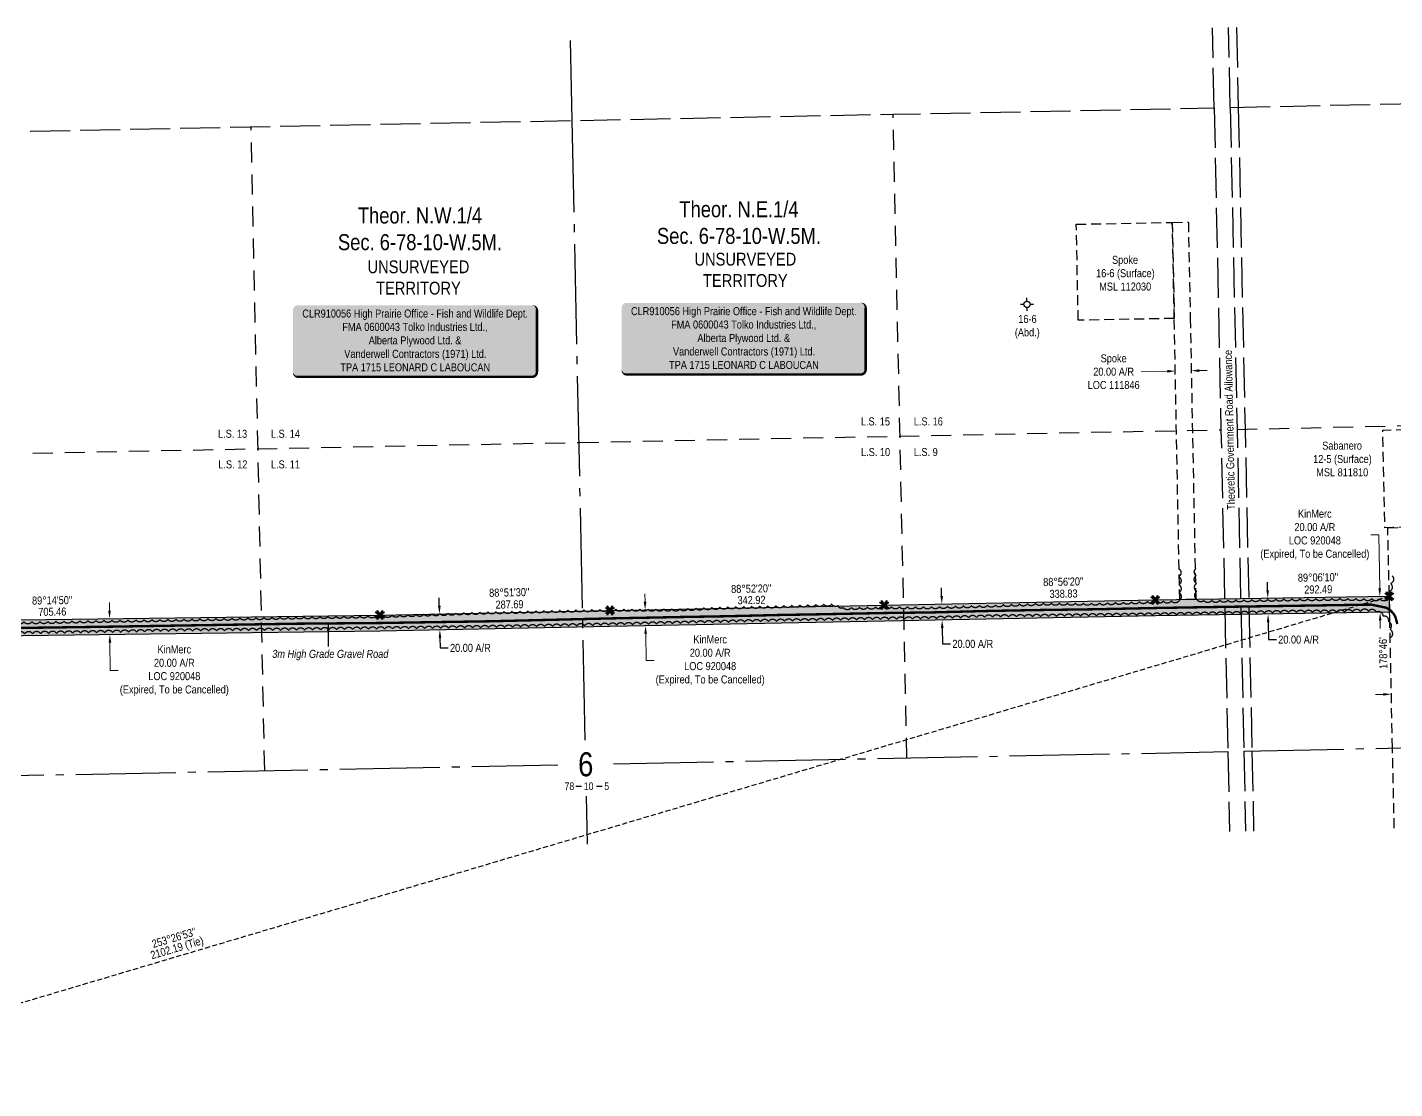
# Model space of a CAD drawing. Extents: x 589216 to 594376, y 6176108 to 6179908.
# Drawn here: x 590947 to 592655, y 6176635 to 6177960 of the extents above; entities that cross this region are included whole.
import ezdxf
from ezdxf.enums import TextEntityAlignment as Align

# ---------------------------------------------------------------- set-up
doc = ezdxf.new("R2010")
doc.units = 0
doc.header["$LTSCALE"] = 5
doc.header["$PDSIZE"] = 0.5
for name, pattern in [('0', [1, 1, 0]), ('foc-ACCESSROAD', [3.75, 2.5, -1.25]), ('foc-LSD', [8, 5, -3]), ('foc-QUARTERLINE', [33, 25, -3, 2, -3]), ('foc-TIELINE', [1.875, 1.25, -0.625]), ('foc-UNSURVEYED', [12.5, 10, -2.5])]:
    doc.linetypes.add(name, pattern=pattern)
doc.layers.get('Defpoints').update_dxf_attribs({"color": 9})
for name, color, linetype in [('10', 1, 'Continuous'), ('9', 3, 'Continuous'), ('AS-ROADS', 254, 'Continuous'), ('C-AR', 13, 'foc-ACCESSROAD'), ('C-SYMBOL', 7, 'Continuous'), ('F-AR', 190, 'foc-ACCESSROAD'), ('F-WS', 190, 'foc-ACCESSROAD'), ('F-WS-S', 190, 'Continuous'), ('L-BD', 7, 'Continuous'), ('L-BD1', 253, 'Continuous'), ('L-MON', 1, 'Continuous'), ('L-QSEC', 8, 'foc-QUARTERLINE'), ('L-ROAD-T', 7, 'Continuous'), ('L-SECLBL', 7, 'Continuous'), ('L-SECTION-LSD', 7, 'foc-LSD'), ('L-TIE', 7, 'foc-TIELINE'), ('L-TIE-T', 7, 'Continuous'), ('L-UNS-T', 3, 'Continuous'), ('L-USEC', 7, 'foc-UNSURVEYED'), ('P-PROPOSED', 10, 'Continuous'), ('P-PROPOSED-H', 21, 'Continuous'), ('P-TXT', 4, 'Continuous'), ('T-BUSH', 110, '0')]:
    doc.layers.add(name, color=color, linetype=linetype)
for name, color, linetype, lineweight in [('C-AR-T', 13, 'Continuous', 9), ('F-AR-T', 190, 'Continuous', 9), ('F-WS-T', 190, 'Continuous', 9), ('T-TEXT', 48, 'Continuous', 18)]:
    doc.layers.add(name, color=color, linetype=linetype, lineweight=lineweight)
doc.styles.add('100L', font='ARIALN.TTF', dxfattribs={"height": 11})
doc.styles.add('175L', font='ARIALN.TTF', dxfattribs={"height": 20})
doc.styles.add('80', font='ARIALN.TTF', dxfattribs={"height": 10})
doc.styles.add('80CG', font='ARIALN.TTF', dxfattribs={"height": 10})
doc.styles.add('80L', font='ARIALN.TTF', dxfattribs={"height": 10})
doc.styles.add('80LS', font='ARIALNI.TTF', dxfattribs={"height": 10})
doc.styles.add('SIMPLEX', font='ARIALN.TTF')
doc.dimstyles.new('Compass 5 000', dxfattribs={"dimscale": 5, "dimtxt": 9, "dimasz": 2, "dimexe": 0.2, "dimexo": 0.0625, "dimgap": 0.5, "dimtad": 0, "dimtih": 1, "dimtoh": 1, "dimzin": 0, "dimdsep": 46, "dimtxsty": '80CG', "dimcen": 0.1, "dimse1": 1, "dimse2": 1, "dimclrd": 256, "dimclrt": 256, "dimaunit": 1, "dimadec": 4, "dimazin": 0, "dimtfac": 0.06, "dimtofl": 0, "dimtmove": 0, "dimatfit": 1, "dimfxl": 0.2, "dimtolj": 1, "dimtzin": 0, "dimlwd": -1, "dimarcsym": 0})

# ---------------------------------------------------------------- blocks, each defined once
blk = doc.blocks.new('L-SECLBL')
at = {"layer": '9', "color": 7}
for p, q in [((-5.1, -27.8), (-12.3, -27.8)), ((20.7, -27.8), (13.5, -27.8))]:
    blk.add_line(p, q, dxfattribs=at)
at = {"layer": '10', "color": 2, "style": 'SIMPLEX'}
blk.add_attdef('SEC', text='', height=30, dxfattribs=at).set_placement((0, 0), align=Align.MIDDLE)
at = {"layer": '10', "color": 5, "style": '80L'}
blk.add_attdef('TWP', text='', height=9.5, dxfattribs=at).set_placement((-14.4, -27.4), align=Align.MIDDLE_RIGHT)
blk.add_attdef('RGE', text='', height=9.5, dxfattribs=at).set_placement((3.6, -27.4), align=Align.MIDDLE_CENTER)
blk.add_attdef('MER', text='', height=9.5, dxfattribs=at).set_placement((23.2, -27.4), align=Align.MIDDLE_LEFT)
blk = doc.blocks.new('*U432')
h = blk.add_hatch(color=255)
edge = h.paths.add_edge_path()
edge.add_line((-146.5, -45.5), (146.5, -45.5))
edge.add_arc((146.5, -39.5), 6, 270, 360)
edge.add_line((152.5, -39.5), (152.5, 38))
edge.add_arc((146.5, 38), 6, 0, 90)
edge.add_line((146.5, 44), (-146.5, 44))
edge.add_arc((-146.5, 38), 6, 90, 180)
edge.add_line((-152.5, 38), (-152.5, -39.5))
edge.add_arc((-146.5, -39.5), 6, 180, 270)
at = {"color": 44, "flags": 128}
blk.add_lwpolyline([(-146.5, -45.5, 3, 3, 0), (146.5, -45.5, 3, 3, 0.414214), (152.5, -39.5, 3, 3, 0), (152.5, 38, 3, 0, 0.414214), (146.5, 44, 0, 0, 0), (-146.5, 44, 0, 0, 0.414214), (-152.5, 38, 0, 0, 0), (-152.5, -39.5, 0, 3, 0.414214)], format="xyseb", close=True, dxfattribs=at)
at = {"color": 44, "style": '80'}
blk.add_attdef('ENTER_TEXT_001', (-36, -5), '', height=10, dxfattribs=at)
blk = doc.blocks.new('*D438')
at = {"layer": 'Defpoints', "color": 0, "transparency": 16777216}
for p in [(592381.3, 6177531.1), (592384.5, 6177364.8), (592404.5, 6177365.2)]:
    blk.add_point(p, dxfattribs=at)
at = {"layer": 'F-AR-T', "transparency": 16777216}
for p, q in [((592371.3, 6177530.9), (592338.6, 6177530.3)), ((592411.3, 6177531.7), (592421.3, 6177531.9))]:
    blk.add_line(p, q, dxfattribs=at)
for points in [[(592371.2, 6177532.6), (592371.3, 6177529.2), (592381.3, 6177531.1)], [(592411.2, 6177533.3), (592411.3, 6177530), (592401.3, 6177531.5)]]:
    blk.add_solid(points, dxfattribs=at)
at = {"layer": 'F-AR-T', "transparency": 16777216, "insert": (592304.3, 6177530.3), "char_height": 10, "attachment_point": 5, "style": '80CG'}
blk.add_mtext('\\A1;Spoke\\P20.00 A/R\\PLOC 111846', dxfattribs=at)
blk = doc.blocks.new('*D439')
at = {"layer": 'C-AR-T', "transparency": 16777216}
for p, q in [((592641.3, 6177127.2), (592631.3, 6177127)), ((592681.3, 6177128.1), (592693.9, 6177128.4))]:
    blk.add_line(p, q, dxfattribs=at)
for points in [[(592641.3, 6177128.9), (592641.3, 6177125.6), (592651.3, 6177127.4)], [(592681.3, 6177129.7), (592681.3, 6177126.4), (592671.3, 6177127.9)]]:
    blk.add_solid(points, dxfattribs=at)
at = {"layer": 'Defpoints', "color": 0, "transparency": 16777216}
for p in [(592649.8, 6177196), (592669.8, 6177196.4), (592671.3, 6177127.9)]:
    blk.add_point(p, dxfattribs=at)
at = {"layer": 'C-AR-T', "transparency": 16777216, "insert": (592728.2, 6177128.4), "char_height": 10, "attachment_point": 5, "style": '80CG'}
blk.add_mtext('\\A1;KinMerc\\P20.00 A/R\\PLOC 811344', dxfattribs=at)
blk = doc.blocks.new('*D440')
at = {"layer": 'Defpoints', "color": 0, "transparency": 16777216}
for p in [(592089.6, 6177240.2), (592187.4, 6177242), (592187.7, 6177222)]:
    blk.add_point(p, dxfattribs=at)
at = {"layer": 'P-TXT', "transparency": 16777216}
for p, q in [((592089.4, 6177250.2), (592089.3, 6177260.2)), ((592090.2, 6177210.2), (592090.5, 6177190.3)), ((592090.5, 6177190.3), (592100.5, 6177190.3))]:
    blk.add_line(p, q, dxfattribs=at)
for points in [[(592091.1, 6177250.2), (592087.8, 6177250.2), (592089.6, 6177240.2)], [(592091.8, 6177210.2), (592088.5, 6177210.2), (592090, 6177220.2)]]:
    blk.add_solid(points, dxfattribs=at)
at = {"layer": 'P-TXT', "transparency": 16777216, "insert": (592128.3, 6177190.3), "char_height": 10, "attachment_point": 5, "style": '80CG'}
blk.add_mtext('\\A1;20.00 A/R', dxfattribs=at)
blk = doc.blocks.new('GABD')
for p, q in [((-0.81, 0), (-1.62, 0)), ((0, 0.81), (0, 1.62)), ((1.62, 0), (0.81, 0)), ((0, -0.81), (0, -1.62))]:
    blk.add_line(p, q)
blk.add_circle((0, 0), 0.8)
blk = doc.blocks.new('*D442')
at = {"layer": 'C-AR-T', "transparency": 16777216}
for p, q in [((592635.7, 6177326.4), (592625.7, 6177326.4)), ((592636.7, 6177259.5), (592635.7, 6177326.4)), ((592637.4, 6177219.5), (592637.5, 6177209.5))]:
    blk.add_line(p, q, dxfattribs=at)
for points in [[(592638.4, 6177259.6), (592635.1, 6177259.5), (592636.9, 6177249.5)], [(592639, 6177219.6), (592635.7, 6177219.5), (592637.2, 6177229.5)]]:
    blk.add_solid(points, dxfattribs=at)
at = {"layer": 'Defpoints', "color": 0, "transparency": 16777216}
for p in [(592484.6, 6177247.2), (592484.9, 6177227.2), (592637.2, 6177229.5)]:
    blk.add_point(p, dxfattribs=at)
at = {"layer": 'C-AR-T', "transparency": 16777216, "insert": (592555.7, 6177326.4), "char_height": 10, "attachment_point": 5, "style": '80CG'}
blk.add_mtext('\\A1;KinMerc\\P20.00 A/R\\PLOC 920048\\P(Expired, To be Cancelled)', dxfattribs=at)
blk = doc.blocks.new('*D443')
at = {"layer": 'Defpoints', "color": 0, "transparency": 16777216}
for p in [(592496.9, 6177247.3), (592524.3, 6177247.8), (592524.6, 6177227.8)]:
    blk.add_point(p, dxfattribs=at)
at = {"layer": 'P-TXT', "transparency": 16777216}
for p, q in [((592496.7, 6177257.3), (592496.6, 6177267.3)), ((592497.3, 6177217.4), (592497.7, 6177195.6)), ((592497.7, 6177195.6), (592507.7, 6177195.6))]:
    blk.add_line(p, q, dxfattribs=at)
for points in [[(592498.4, 6177257.4), (592495.1, 6177257.3), (592496.9, 6177247.3)], [(592499, 6177217.4), (592495.7, 6177217.3), (592497.2, 6177227.4)]]:
    blk.add_solid(points, dxfattribs=at)
at = {"layer": 'P-TXT', "transparency": 16777216, "insert": (592535.4, 6177195.6), "char_height": 10, "attachment_point": 5, "style": '80CG', "bg_fill": 3, "box_fill_scale": 1.1, "bg_fill_color": 256, "bg_fill_true_color": 13158600, "bg_fill_transparency": 0}
blk.add_mtext('\\A1;20.00 A/R', dxfattribs=at)
blk = doc.blocks.new('*D444')
at = {"layer": 'C-AR-T', "transparency": 16777216}
for p, q in [((591718.8, 6177243), (591718.6, 6177253)), ((591719.6, 6177203), (591720.2, 6177169.4)), ((591720.2, 6177169.4), (591730.2, 6177169.4))]:
    blk.add_line(p, q, dxfattribs=at)
for points in [[(591720.5, 6177243), (591717.1, 6177243), (591719, 6177233)], [(591721.2, 6177203), (591717.9, 6177203), (591719.4, 6177213)]]:
    blk.add_solid(points, dxfattribs=at)
at = {"layer": 'Defpoints', "color": 0, "transparency": 16777216}
for p in [(591719, 6177233), (591978.6, 6177238.1), (591979, 6177218.1)]:
    blk.add_point(p, dxfattribs=at)
at = {"layer": 'C-AR-T', "transparency": 16777216, "insert": (591800.2, 6177169.4), "char_height": 10, "attachment_point": 5, "style": '80CG'}
blk.add_mtext('\\A1;KinMerc\\P20.00 A/R\\PLOC 920048\\P(Expired, To be Cancelled)', dxfattribs=at)
blk = doc.blocks.new('*D445')
at = {"layer": 'C-AR-T', "transparency": 16777216}
for p, q in [((591049.7, 6177232), (591049.6, 6177242)), ((591050.2, 6177192), (591050.7, 6177156.9)), ((591050.7, 6177156.9), (591060.7, 6177156.9))]:
    blk.add_line(p, q, dxfattribs=at)
for points in [[(591051.4, 6177232), (591048, 6177231.9), (591049.8, 6177222)], [(591051.9, 6177192), (591048.6, 6177191.9), (591050.1, 6177202)]]:
    blk.add_solid(points, dxfattribs=at)
at = {"layer": 'Defpoints', "color": 0, "transparency": 16777216}
for p in [(591049.8, 6177222), (591186.2, 6177223.9), (591186.5, 6177203.9)]:
    blk.add_point(p, dxfattribs=at)
at = {"layer": 'C-AR-T', "transparency": 16777216, "insert": (591130.7, 6177156.9), "char_height": 10, "attachment_point": 5, "style": '80CG'}
blk.add_mtext('\\A1;KinMerc\\P20.00 A/R\\PLOC 920048\\P(Expired, To be Cancelled)', dxfattribs=at)
blk = doc.blocks.new('*D446')
at = {"layer": 'Defpoints', "color": 0, "transparency": 16777216}
for p in [(591439.3, 6177227.4), (591462, 6177227.9), (591439.7, 6177207.4)]:
    blk.add_point(p, dxfattribs=at)
at = {"layer": 'P-TXT', "transparency": 16777216}
for p, q in [((591461.8, 6177237.9), (591461.6, 6177247.9)), ((591462.6, 6177197.9), (591462.9, 6177185.3)), ((591462.9, 6177185.3), (591472.9, 6177185.3))]:
    blk.add_line(p, q, dxfattribs=at)
for points in [[(591463.5, 6177237.9), (591460.2, 6177237.8), (591462, 6177227.9)], [(591464.3, 6177197.9), (591461, 6177197.9), (591462.4, 6177207.9)]]:
    blk.add_solid(points, dxfattribs=at)
at = {"layer": 'P-TXT', "transparency": 16777216, "insert": (591500.6, 6177185.3), "char_height": 10, "attachment_point": 5, "style": '80CG'}
blk.add_mtext('\\A1;20.00 A/R', dxfattribs=at)
blk = doc.blocks.new('TEMP')
h = blk.add_hatch(color=255)
h.dxf.hatch_style = 1
h.paths.add_polyline_path([(0, 0.25), (-0.67, 1.15), (-0.67, 0.67), (-1.15, 0.67), (-0.25, 0), (-1.15, -0.67), (-0.67, -0.67), (-0.67, -1.15), (0, -0.25), (0.67, -1.15), (0.67, -0.67), (1.15, -0.67), (0.25, 0), (1.15, 0.67), (0.67, 0.67), (0.67, 1.15)])
h.paths.add_polyline_path([(0.57, 0.85), (0.57, 0.57), (0.85, 0.57), (0.08, 0), (0.85, -0.57), (0.57, -0.57), (0.57, -0.85), (0, -0.08), (-0.57, -0.85), (-0.57, -0.57), (-0.85, -0.57), (-0.08, 0), (-0.85, 0.57), (-0.57, 0.57), (-0.57, 0.85), (0, 0.08)], flags=16)
h = blk.add_hatch(color=1)
h.dxf.hatch_style = 1
h.paths.add_polyline_path([(0, 0.08), (-0.57, 0.85), (-0.57, 0.57), (-0.85, 0.57), (-0.08, 0), (-0.85, -0.57), (-0.57, -0.57), (-0.57, -0.85), (0, -0.08), (0.57, -0.85), (0.57, -0.57), (0.85, -0.57), (0.08, 0), (0.85, 0.57), (0.57, 0.57), (0.57, 0.85)])
at = {"color": 1}
for p, q in [((-0.08, 0), (0.08, 0)), ((0, 0.08), (0, -0.08))]:
    blk.add_line(p, q, dxfattribs=at)
at = {"color": 255, "flags": 128}
blk.add_lwpolyline([(-0.25, 0), (-1.15, 0.67), (-0.67, 0.67), (-0.67, 1.15), (0, 0.25), (0.67, 1.15), (0.67, 0.67), (1.15, 0.67), (0.25, 0), (1.15, -0.67), (0.67, -0.67), (0.67, -1.15), (0, -0.25), (-0.67, -1.15), (-0.67, -0.67), (-1.15, -0.67)], close=True, dxfattribs=at)
at = {"color": 1, "flags": 128}
blk.add_lwpolyline([(-0.08, 0), (-0.85, 0.57), (-0.57, 0.57), (-0.57, 0.85), (0, 0.08), (0.57, 0.85), (0.57, 0.57), (0.85, 0.57), (0.08, 0), (0.85, -0.57), (0.57, -0.57), (0.57, -0.85), (0, -0.08), (-0.57, -0.85), (-0.57, -0.57), (-0.85, -0.57)], close=True, dxfattribs=at)

msp = doc.modelspace()

# ---------------------------------------------------------------- hatches: boundary and pattern name
at = {"layer": 'P-PROPOSED-H'}
h = msp.add_hatch(color=256, dxfattribs=at)
h.dxf.hatch_style = 1
h.paths.add_polyline_path([(590660.198, 6177187.598), (590653.247, 6177206.342), (590682.338, 6177217.131), (591387.458, 6177226.399), (591674.982, 6177232.128), (592017.696, 6177238.872), (592356.336, 6177245.145), (592648.679, 6177249.72), (592649.107, 6177229.732), (592356.678, 6177225.155), (592018.078, 6177218.884), (591675.38, 6177212.14), (591387.789, 6177206.409), (590686.053, 6177197.186)])

# ---------------------------------------------------------------- linework, layer by layer
at = {"layer": 'AS-ROADS', "const_width": 2.999, "flags": 128}
msp.add_lwpolyline([(592658.742, 6177215.148), (592656.202, 6177224.441), (592653.783, 6177228.247), (592649.532, 6177232.938), (592644.54, 6177235.56), (592626.191, 6177239.371), (592524.741, 6177237.82), (592446.52, 6177236.641), (592356.507, 6177235.15), (592281.852, 6177233.574), (592219.836, 6177232.739), (592153.024, 6177231.571), (592076.188, 6177229.608), (592017.887, 6177228.878), (591928.592, 6177227.12), (591887.866, 6177226.453), (591819.084, 6177224.813), (591760.906, 6177223.832), (591675.181, 6177222.134), (591524.789, 6177218.542), (591387.627, 6177216.404), (591283.376, 6177215.53), (591134.061, 6177213.168), (591044.118, 6177211.709), (590963.209, 6177210.574), (590882.232, 6177209.436)], dxfattribs=at)
at = {"layer": 'C-AR'}
msp.add_lwpolyline([(592654.883, 6176960.287), (592652.741, 6177060.214), (592649.256, 6177222.812), (592649.074, 6177231.296), (592648.826, 6177242.822), (592648.645, 6177251.305), (592646.841, 6177335.481), (592666.846, 6177335.921), (592672.746, 6177060.653), (592674.888, 6176960.727)], dxfattribs=at)
at = {"layer": 'F-AR'}
msp.add_lwpolyline([(592406.86, 6177245.935), (592386.862, 6177245.622), (592379.991, 6177596.867), (592377.63, 6177716.833), (592397.627, 6177717.226), (592399.987, 6177597.26), (592406.86, 6177245.935)], close=True, dxfattribs=at)
at = {"layer": 'F-WS'}
msp.add_lwpolyline([(592260.025, 6177594.521), (592257.652, 6177714.497), (592377.63, 6177716.833), (592379.991, 6177596.867), (592260.025, 6177594.521)], close=True, dxfattribs=at)
at = {"layer": 'F-WS', "flags": 128}
msp.add_lwpolyline([(592673.259, 6177336.059), (592653.254, 6177335.618), (592643.252, 6177335.398), (592640.636, 6177457.431), (592762.667, 6177460.115), (592765.283, 6177338.083), (592673.259, 6177336.059)], close=True, dxfattribs=at)
at = {"layer": 'L-QSEC', "flags": 128}
for points in [[(591627.793, 6177844.085), (591625.687, 6177944.025)], [(591644.098, 6177069.888), (591627.793, 6177844.085)], [(592467.075, 6177056.139), (593234.548, 6177073.02)], [(591679.252, 6177040.585), (592446.971, 6177055.697)], [(590842.495, 6177024.115), (591610.011, 6177039.222)], [(591646.835, 6176939.969), (591645.572, 6176999.932)]]:
    msp.add_lwpolyline(points, dxfattribs=at)
at = {"layer": 'L-SECTION-LSD', "flags": 128}
for points in [[(592045.896, 6177047.802), (592028.837, 6177851.977)], [(591243.654, 6177032.011), (591226.745, 6177836.194)], [(592458.531, 6177458.227), (593260.659, 6177475.871)], [(591636.261, 6177441.997), (592438.427, 6177457.783)], [(590834.102, 6177426.211), (591636.261, 6177441.997)]]:
    msp.add_lwpolyline(points, dxfattribs=at)
at = {"layer": 'L-TIE'}
msp.add_line((592648.679, 6177249.72), (590634.398, 6176651.074), dxfattribs=at)
at = {"layer": 'L-USEC', "flags": 128}
for points in [[(592429.882, 6177859.868), (592427.758, 6177959.807)], [(592449.987, 6177860.295), (592447.863, 6177960.234)], [(592457.914, 6177960.471), (592460.038, 6177860.532)], [(592449.986, 6177860.31), (592851.009, 6177869.133), (593252.04, 6177877.955)], [(590825.707, 6177828.303), (591627.793, 6177844.085), (592028.837, 6177851.977), (592429.882, 6177859.868)], [(592429.882, 6177859.868), (592438.427, 6177457.783), (592446.971, 6177055.697)], [(592449.987, 6177860.295), (592458.531, 6177458.21), (592467.075, 6177056.124)], [(592460.038, 6177860.532), (592468.582, 6177458.448), (592477.126, 6177056.36)], [(592446.971, 6177055.697), (592446.971, 6177055.697), (592449.094, 6176955.76)], [(592467.075, 6177056.124), (592469.198, 6176956.187)], [(592477.126, 6177056.36), (592479.25, 6176956.423)]]:
    msp.add_lwpolyline(points, dxfattribs=at)
at = {"layer": 'P-PROPOSED'}
msp.add_lwpolyline([(590660.198, 6177187.598), (590653.247, 6177206.342), (590682.338, 6177217.131), (591387.458, 6177226.399), (591674.982, 6177232.128), (592017.696, 6177238.872), (592356.336, 6177245.145), (592648.679, 6177249.72), (592649.107, 6177229.732), (592356.678, 6177225.155), (592018.078, 6177218.884), (591675.38, 6177212.14), (591387.789, 6177206.409), (590686.053, 6177197.186)], close=True, dxfattribs=at)
at = {"layer": 'T-BUSH', "flags": 128}
for points in [[(592385.76, 6177284.308, -0.52056705), (592385.853, 6177274.312, -0.52056705), (592385.946, 6177264.317, -0.52056705), (592386.038, 6177254.321, -0.52056705), (592386.131, 6177244.325, -0.52056705), (592376.421, 6177243.903, -0.52056705), (592366.426, 6177243.758, -0.52056705), (592356.431, 6177243.614, -0.52056705), (592346.439, 6177243.319, -0.52056705), (592336.449, 6177242.984, -0.52056705), (592326.458, 6177242.65, -0.52056705), (592316.468, 6177242.315, -0.52056705), (592306.477, 6177241.981, -0.52056705), (592296.487, 6177241.647, -0.52056705), (592286.496, 6177241.312, -0.52056705), (592276.504, 6177241.103, -0.52056705), (592266.508, 6177241.122, -0.52056705), (592256.512, 6177241.142, -0.52056705), (592246.516, 6177241.162, -0.52056705), (592236.52, 6177241.181, -0.52056705), (592226.524, 6177241.201, -0.52056705), (592216.528, 6177241.184, -0.52056705), (592206.54, 6177240.8, -0.52056705), (592196.551, 6177240.417, -0.52056705), (592186.562, 6177240.033, -0.52056705), (592176.574, 6177239.65, -0.52056705), (592166.585, 6177239.267, -0.52056705), (592156.596, 6177238.883, -0.52056705), (592146.606, 6177238.547, -0.52056705), (592136.614, 6177238.275, -0.52056705), (592126.621, 6177238.002, -0.52056705), (592116.629, 6177237.73, -0.52056705), (592106.637, 6177237.458, -0.52056705), (592096.644, 6177237.185, -0.52056705), (592086.652, 6177236.913, -0.52056705), (592076.659, 6177236.641, -0.52056705), (592066.664, 6177236.581, -0.52056705), (592056.668, 6177236.587, -0.52056705), (592046.672, 6177236.593, -0.52056705), (592036.676, 6177236.599, -0.52056705), (592026.68, 6177236.604, -0.52056705), (592016.684, 6177236.61, -0.52056705), (592006.69, 6177236.401, -0.52056705), (591996.697, 6177236.169, -0.52056705), (591986.704, 6177235.937, -0.52056705), (591976.71, 6177235.706, -0.52056705), (591966.717, 6177235.474, -0.52056705), (591959.829, 6177238.194, -0.52056705), (591952.103, 6177240.047, -0.52056705), (591942.112, 6177239.729, -0.52056705), (591932.121, 6177239.411, -0.52056705), (591922.13, 6177239.093, -0.52056705), (591912.139, 6177238.774, -0.52056705), (591902.148, 6177238.456, -0.52056705), (591892.157, 6177238.138, -0.52056705), (591882.166, 6177237.821, -0.52056705), (591872.173, 6177237.601, -0.52056705), (591862.179, 6177237.381, -0.52056705), (591852.185, 6177237.161, -0.52056705), (591842.192, 6177236.941, -0.52056705), (591832.198, 6177236.721, -0.52056705), (591822.204, 6177236.501, -0.52056705), (591812.213, 6177236.219, -0.52056705), (591802.227, 6177235.771, -0.52056705), (591792.241, 6177235.323, -0.52056705), (591782.255, 6177234.875, -0.52056705), (591772.269, 6177234.427, -0.52056705), (591762.283, 6177233.979, -0.52056705), (591752.29, 6177233.808, -0.52056705), (591742.294, 6177233.777, -0.52056705), (591732.298, 6177233.747, -0.52056705), (591722.302, 6177233.717, -0.52056705), (591712.306, 6177233.687, -0.52056705), (591702.31, 6177233.656, -0.52056705), (591692.314, 6177233.626, -0.52056705), (591682.318, 6177233.596, -0.52056705), (591672.322, 6177233.54, -0.52056705), (591662.329, 6177233.319, -0.52056705), (591652.335, 6177233.098, -0.52056705), (591642.342, 6177232.877, -0.52056705), (591632.348, 6177232.656, -0.52056705), (591622.354, 6177232.435, -0.52056705), (591612.361, 6177232.214, -0.52056705), (591602.367, 6177231.993, -0.52056705), (591592.373, 6177231.772, -0.52056705), (591582.38, 6177231.55, -0.52056705), (591572.386, 6177231.329, -0.52056705), (591562.393, 6177231.108, -0.52056705), (591552.399, 6177230.887, -0.52056705), (591542.405, 6177230.666, -0.52056705), (591532.412, 6177230.445, -0.52056705), (591522.418, 6177230.224, -0.52056705), (591512.428, 6177229.881, -0.52056705), (591502.438, 6177229.535, -0.52056705), (591492.448, 6177229.189, -0.52056705), (591482.458, 6177228.843, -0.52056705), (591472.468, 6177228.497, -0.52056705), (591462.478, 6177228.151, -0.52056705), (591452.488, 6177227.805, -0.52056705), (591442.497, 6177227.459, -0.52056705), (591432.507, 6177227.113, -0.52056705), (591422.517, 6177226.766, -0.52056705), (591412.527, 6177226.42, -0.52056705), (591402.537, 6177226.074, -0.52056705), (591392.547, 6177225.728, -0.52056705), (591382.556, 6177225.439, -0.52056705), (591372.561, 6177225.29, -0.52056705), (591362.566, 6177225.14, -0.52056705), (591352.571, 6177224.991, -0.52056705), (591342.576, 6177224.841, -0.52056705), (591332.581, 6177224.692, -0.52056705), (591322.586, 6177224.542, -0.52056705), (591312.591, 6177224.393, -0.52056705), (591302.596, 6177224.243, -0.52056705), (591292.601, 6177224.094, -0.52056705), (591282.606, 6177223.944, -0.52056705), (591272.612, 6177223.754, -0.52056705), (591262.618, 6177223.56, -0.52056705), (591252.624, 6177223.365, -0.52056705), (591242.629, 6177223.171, -0.52056705), (591232.635, 6177222.976, -0.52056705), (591222.641, 6177222.782, -0.52056705), (591212.647, 6177222.587, -0.52056705), (591202.653, 6177222.393, -0.52056705), (591192.659, 6177222.198, -0.52056705), (591182.664, 6177222.003, -0.52056705), (591172.67, 6177221.809, -0.52056705), (591162.676, 6177221.614, -0.52056705), (591152.682, 6177221.42, -0.52056705), (591142.688, 6177221.225, -0.52056705), (591132.693, 6177221.039, -0.52056705), (591122.699, 6177220.885, -0.52056705), (591112.704, 6177220.73, -0.52056705), (591102.709, 6177220.576, -0.52056705), (591092.714, 6177220.422, -0.52056705), (591082.719, 6177220.268, -0.52056705), (591072.724, 6177220.113, -0.52056705), (591062.729, 6177219.959, -0.52056705), (591052.734, 6177219.805, -0.52056705), (591042.74, 6177219.65, -0.52056705), (591032.745, 6177219.453, -0.52056705), (591022.752, 6177219.249, -0.52056705), (591012.758, 6177219.044, -0.52056705), (591002.764, 6177218.84, -0.52056705), (590992.77, 6177218.636, -0.52056705), (590982.776, 6177218.431, -0.52056705), (590972.782, 6177218.227, -0.52056705), (590962.788, 6177218.022, -0.52056705), (590952.792, 6177217.934, -0.52056705), (590942.796, 6177217.871, -0.52056705), (590932.8, 6177217.808, -0.52056705), (590922.805, 6177217.746, -0.52056705), (590912.809, 6177217.683, -0.52056705), (590902.813, 6177217.62, -0.52056705), (590892.817, 6177217.557, -0.52056705), (590882.821, 6177217.494, -0.52056705), (590872.826, 6177217.392, -0.52056705), (590862.83, 6177217.277, -0.52056705), (590852.835, 6177217.163, -0.52056705), (590842.839, 6177217.048, -0.52056705), (590832.844, 6177216.934, -0.52056705), (590822.849, 6177216.819, -0.52056705), (590812.853, 6177216.704, -0.52056705), (590802.858, 6177216.59, -0.52056705), (590792.862, 6177216.475, -0.52056705), (590782.867, 6177216.361, -0.52056705), (590772.872, 6177216.24, -0.52056705), (590762.877, 6177216.096, -0.52056705), (590752.882, 6177215.953, -0.52056705), (590742.887, 6177215.81, -0.52056705), (590732.891, 6177215.666, -0.52056705), (590722.896, 6177215.523, -0.52056705), (590712.901, 6177215.379, -0.52056705), (590702.906, 6177215.236, -0.52056705), (590692.911, 6177215.093, -0.52056705), (590682.916, 6177214.949, -0.52056705), (590672.921, 6177214.806, -0.52056705), (590662.974, 6177215.112, -0.52056705), (590653.229, 6177217.338, -0.52056705), (590644.976, 6177222.369, -0.52056705), (590641.215, 6177231.481, -0.52056705), (590638.842, 6177238.477, -0.52056705)], [(592652.157, 6177275.519, -0.52056705), (592650.549, 6177265.653, -0.52056705), (592648.941, 6177255.788, -0.52056705), (592646.88, 6177246.461, -0.52056705), (592636.885, 6177246.577, -0.52056705), (592626.89, 6177246.694, -0.52056705), (592616.894, 6177246.81, -0.52056705), (592606.899, 6177246.927, -0.52056705), (592596.903, 6177247.043, -0.52056705), (592586.908, 6177247.123, -0.52056705), (592576.912, 6177247.023, -0.52056705), (592566.917, 6177246.923, -0.52056705), (592556.921, 6177246.824, -0.52056705), (592546.926, 6177246.724, -0.52056705), (592536.93, 6177246.624, -0.52056705), (592526.935, 6177246.524, -0.52056705), (592516.94, 6177246.344, -0.52056705), (592506.946, 6177246.144, -0.52056705), (592496.952, 6177245.944, -0.52056705), (592486.958, 6177245.743, -0.52056705), (592476.964, 6177245.543, -0.52056705), (592466.97, 6177245.342, -0.52056705), (592456.976, 6177245.142, -0.52056705), (592446.982, 6177244.942, -0.52056705), (592436.987, 6177244.778, -0.52056705), (592426.992, 6177244.634, -0.52056705), (592416.997, 6177244.489, -0.52056705), (592408.41, 6177245.82, -0.52056705), (592408.089, 6177255.811, -0.52056705), (592407.768, 6177265.802, -0.52056705), (592407.447, 6177275.793, -0.52056705), (592407.17, 6177284.411, -0.52056705)], [(592650.911, 6177198.421, 0.52056705), (592649.765, 6177208.351, 0.52056705), (592648.077, 6177218.067, 0.52056705), (592641.202, 6177225.064, 0.52056705), (592632.527, 6177230.029, 0.52056705), (592622.748, 6177231.309, 0.52056705), (592612.76, 6177230.894, 0.52056705), (592602.773, 6177230.479, 0.52056705), (592592.785, 6177230.064, 0.52056705), (592582.793, 6177229.873, 0.52056705), (592572.797, 6177229.812, 0.52056705), (592562.801, 6177229.751, 0.52056705), (592552.805, 6177229.689, 0.52056705), (592542.809, 6177229.628, 0.52056705), (592532.813, 6177229.567, 0.52056705), (592522.818, 6177229.482, 0.52056705), (592512.824, 6177229.246, 0.52056705), (592502.831, 6177229.009, 0.52056705), (592492.838, 6177228.773, 0.52056705), (592482.845, 6177228.537, 0.52056705), (592472.851, 6177228.3, 0.52056705), (592462.858, 6177228.064, 0.52056705), (592452.865, 6177227.828, 0.52056705), (592442.871, 6177227.612, 0.52056705), (592432.876, 6177227.441, 0.52056705), (592422.882, 6177227.27, 0.52056705), (592412.887, 6177227.099, 0.52056705), (592402.893, 6177226.929, 0.52056705), (592392.898, 6177226.758, 0.52056705), (592382.903, 6177226.587, 0.52056705), (592372.909, 6177226.416, 0.52056705), (592362.914, 6177226.245, 0.52056705), (592352.919, 6177226.092, 0.52056705), (592342.924, 6177225.984, 0.52056705), (592332.928, 6177225.875, 0.52056705), (592322.933, 6177225.767, 0.52056705), (592312.937, 6177225.659, 0.52056705), (592302.942, 6177225.551, 0.52056705), (592292.947, 6177225.442, 0.52056705), (592282.951, 6177225.334, 0.52056705), (592272.956, 6177225.2, 0.52056705), (592262.961, 6177225.06, 0.52056705), (592252.966, 6177224.92, 0.52056705), (592242.971, 6177224.78, 0.52056705), (592232.976, 6177224.64, 0.52056705), (592222.98, 6177224.5, 0.52056705), (592212.985, 6177224.381, 0.52056705), (592202.99, 6177224.278, 0.52056705), (592192.994, 6177224.176, 0.52056705), (592182.999, 6177224.073, 0.52056705), (592173.003, 6177223.97, 0.52056705), (592163.007, 6177223.868, 0.52056705), (592153.012, 6177223.765, 0.52056705), (592143.02, 6177223.488, 0.52056705), (592133.028, 6177223.209, 0.52056705), (592123.035, 6177222.93, 0.52056705), (592113.043, 6177222.652, 0.52056705), (592103.051, 6177222.373, 0.52056705), (592093.059, 6177222.094, 0.52056705), (592083.067, 6177221.815, 0.52056705), (592073.074, 6177221.584, 0.52056705), (592063.078, 6177221.46, 0.52056705), (592053.083, 6177221.337, 0.52056705), (592043.088, 6177221.213, 0.52056705), (592033.092, 6177221.09, 0.52056705), (592023.097, 6177220.966, 0.52056705), (592013.102, 6177220.816, 0.52056705), (592003.108, 6177220.619, 0.52056705), (591993.114, 6177220.422, 0.52056705), (591983.12, 6177220.225, 0.52056705), (591973.126, 6177220.028, 0.52056705), (591963.132, 6177219.831, 0.52056705), (591953.137, 6177219.635, 0.52056705), (591943.143, 6177219.438, 0.52056705), (591933.149, 6177219.241, 0.52056705), (591923.154, 6177219.078, 0.52056705), (591913.16, 6177218.921, 0.52056705), (591903.165, 6177218.764, 0.52056705), (591893.17, 6177218.606, 0.52056705), (591883.175, 6177218.442, 0.52056705), (591873.182, 6177218.228, 0.52056705), (591863.188, 6177218.014, 0.52056705), (591853.194, 6177217.8, 0.52056705), (591843.2, 6177217.586, 0.52056705), (591833.206, 6177217.372, 0.52056705), (591823.213, 6177217.158, 0.52056705), (591813.219, 6177216.932, 0.52056705), (591803.226, 6177216.699, 0.52056705), (591793.233, 6177216.466, 0.52056705), (591783.239, 6177216.233, 0.52056705), (591773.246, 6177216, 0.52056705), (591763.252, 6177215.767, 0.52056705), (591753.259, 6177215.526, 0.52056705), (591743.266, 6177215.279, 0.52056705), (591733.273, 6177215.033, 0.52056705), (591723.28, 6177214.786, 0.52056705), (591713.287, 6177214.54, 0.52056705), (591703.294, 6177214.294, 0.52056705), (591693.301, 6177214.047, 0.52056705), (591683.308, 6177213.801, 0.52056705), (591673.315, 6177213.556, 0.52056705), (591663.321, 6177213.358, 0.52056705), (591653.327, 6177213.161, 0.52056705), (591643.333, 6177212.963, 0.52056705), (591633.339, 6177212.765, 0.52056705), (591623.345, 6177212.567, 0.52056705), (591613.35, 6177212.37, 0.52056705), (591603.356, 6177212.172, 0.52056705), (591593.362, 6177211.974, 0.52056705), (591583.368, 6177211.776, 0.52056705), (591573.374, 6177211.579, 0.52056705), (591563.38, 6177211.381, 0.52056705), (591553.386, 6177211.183, 0.52056705), (591543.392, 6177210.985, 0.52056705), (591533.398, 6177210.788, 0.52056705), (591523.403, 6177210.59, 0.52056705), (591513.408, 6177210.46, 0.52056705), (591503.413, 6177210.33, 0.52056705), (591493.418, 6177210.201, 0.52056705), (591483.423, 6177210.071, 0.52056705), (591473.427, 6177209.941, 0.52056705), (591463.432, 6177209.812, 0.52056705), (591453.437, 6177209.682, 0.52056705), (591443.442, 6177209.553, 0.52056705), (591433.447, 6177209.423, 0.52056705), (591423.451, 6177209.294, 0.52056705), (591413.456, 6177209.164, 0.52056705), (591403.461, 6177209.034, 0.52056705), (591393.466, 6177208.905, 0.52056705), (591383.47, 6177208.773, 0.52056705), (591373.475, 6177208.636, 0.52056705), (591363.48, 6177208.499, 0.52056705), (591353.485, 6177208.363, 0.52056705), (591343.49, 6177208.226, 0.52056705), (591333.495, 6177208.089, 0.52056705), (591323.5, 6177207.952, 0.52056705), (591313.505, 6177207.816, 0.52056705), (591303.509, 6177207.679, 0.52056705), (591293.514, 6177207.542, 0.52056705), (591283.519, 6177207.406, 0.52056705), (591273.524, 6177207.317, 0.52056705), (591263.528, 6177207.235, 0.52056705), (591253.532, 6177207.154, 0.52056705), (591243.536, 6177207.072, 0.52056705), (591233.541, 6177206.99, 0.52056705), (591223.545, 6177206.909, 0.52056705), (591213.549, 6177206.827, 0.52056705), (591203.553, 6177206.745, 0.52056705), (591193.558, 6177206.664, 0.52056705), (591183.562, 6177206.582, 0.52056705), (591173.566, 6177206.5, 0.52056705), (591163.57, 6177206.419, 0.52056705), (591153.575, 6177206.337, 0.52056705), (591143.579, 6177206.255, 0.52056705), (591133.583, 6177206.165, 0.52056705), (591123.589, 6177205.961, 0.52056705), (591113.595, 6177205.758, 0.52056705), (591103.601, 6177205.555, 0.52056705), (591093.607, 6177205.352, 0.52056705), (591083.613, 6177205.148, 0.52056705), (591073.619, 6177204.945, 0.52056705), (591063.625, 6177204.742, 0.52056705), (591053.631, 6177204.538, 0.52056705), (591043.637, 6177204.335, 0.52056705), (591033.643, 6177204.183, 0.52056705), (591023.648, 6177204.035, 0.52056705), (591013.653, 6177203.886, 0.52056705), (591003.658, 6177203.738, 0.52056705), (590993.663, 6177203.589, 0.52056705), (590983.668, 6177203.44, 0.52056705), (590973.673, 6177203.292, 0.52056705), (590963.678, 6177203.143, 0.52056705), (590953.683, 6177203.02, 0.52056705), (590943.687, 6177202.901, 0.52056705), (590933.692, 6177202.782, 0.52056705), (590923.697, 6177202.663, 0.52056705), (590913.701, 6177202.545, 0.52056705), (590903.706, 6177202.426, 0.52056705), (590893.71, 6177202.307, 0.52056705), (590883.715, 6177202.188, 0.52056705), (590873.72, 6177202.022, 0.52056705), (590863.726, 6177201.837, 0.52056705), (590853.732, 6177201.653, 0.52056705), (590843.737, 6177201.469, 0.52056705), (590833.743, 6177201.284, 0.52056705), (590823.749, 6177201.1, 0.52056705), (590813.754, 6177200.915, 0.52056705), (590803.76, 6177200.731, 0.52056705), (590793.766, 6177200.547, 0.52056705), (590783.771, 6177200.362, 0.52056705), (590773.777, 6177200.178, 0.52056705), (590763.783, 6177199.971, 0.52056705), (590753.789, 6177199.764, 0.52056705), (590743.795, 6177199.557, 0.52056705), (590733.801, 6177199.35, 0.52056705), (590723.807, 6177199.144, 0.52056705), (590713.813, 6177198.937, 0.52056705), (590703.819, 6177198.73, 0.52056705), (590693.825, 6177198.523, 0.52056705), (590683.832, 6177198.316, 0.52056705), (590673.838, 6177198.109, 0.52056705), (590663.899, 6177197.61, 0.52056705), (590654.845, 6177193.638, 0.52056705), (590648.11, 6177186.311, 0.52056705), (590644.986, 6177177.012, 0.52056705), (590644.164, 6177167.07, 0.52056705), (590644.092, 6177157.074, 0.52056705), (590644.021, 6177147.078, 0.52056705), (590643.95, 6177137.083, 0.52056705), (590643.879, 6177127.087, 0.52056705), (590643.816, 6177117.091, 0.52056705), (590643.774, 6177107.095, 0.52056705), (590643.732, 6177097.099, 0.52056705), (590643.691, 6177087.103, 0.52056705), (590643.649, 6177077.107, 0.52056705), (590643.607, 6177067.111, 0.52056705), (590643.566, 6177057.115, 0.52056705), (590643.524, 6177047.119, 0.52056705), (590643.482, 6177037.123, 0.52056705), (590643.439, 6177027.127, 0.52056705), (590643.342, 6177017.132, 0.52056705), (590643.246, 6177007.136, 0.52056705), (590643.149, 6176997.14, 0.52056705), (590643.052, 6176987.145, 0.52056705), (590642.955, 6176977.149, 0.52056705), (590642.859, 6176967.154, 0.52056705), (590642.762, 6176957.158, 0.52056705), (590642.665, 6176947.162, 0.52056705), (590642.568, 6176937.167, 0.52056705), (590642.472, 6176927.171, 0.52056705), (590642.375, 6176917.176, 0.52056705), (590642.278, 6176907.18, 0.52056705), (590642.182, 6176897.184, 0.52056705), (590642.154, 6176887.189, 0.52056705), (590642.305, 6176877.194, 0.52056705), (590642.456, 6176867.199, 0.52056705), (590642.606, 6176857.204, 0.52056705), (590642.757, 6176847.209, 0.52056705), (590642.908, 6176837.214, 0.52056705), (590643.058, 6176827.22, 0.52056705), (590643.209, 6176817.225, 0.52056705), (590643.36, 6176807.23, 0.52056705), (590643.511, 6176797.235, 0.52056705), (590643.658, 6176787.24, 0.52056705), (590643.772, 6176777.244, 0.52056705), (590643.886, 6176767.249, 0.52056705), (590644, 6176757.254, 0.52056705), (590644.114, 6176747.258, 0.52056705), (590644.228, 6176737.263, 0.52056705), (590644.342, 6176727.267, 0.52056705), (590644.455, 6176717.272, 0.52056705), (590644.569, 6176707.276, 0.52056705), (590644.683, 6176697.281, 0.52056705), (590644.737, 6176687.286, 0.52056705), (590644.656, 6176677.29, 0.52056705), (590644.575, 6176667.294, 0.52056705), (590644.494, 6176657.298, 0.52056705), (590644.735, 6176647.306, 0.52056705), (590645.091, 6176634.736, 0.52056705)]]:
    msp.add_lwpolyline(points, format="xyb", dxfattribs=at)

# ---------------------------------------------------------------- block references
ref = msp.add_blockref('*U432', (591431.351, 6177569.403), dxfattribs=dict(xscale=0.99960621, yscale=0.99960621, zscale=0.99960621))
ref.add_attrib('ENTER_TEXT_001', 'CLR910056 High Prairie Office - Fish and Wildlife Dept.', (591290.591, 6177598.005), dxfattribs={"color": 44, "height": 9.99606, "style": '80'})
ref.add_attrib('ENTER_TEXT_002', 'FMA 0600043 Tolko Industries Ltd.,', (591340.653, 6177581.304), dxfattribs={"color": 44, "height": 9.99606, "style": '80'})
ref.add_attrib('ENTER_TEXT_003', 'Alberta Plywood Ltd. &', (591373.553, 6177564.473), dxfattribs={"color": 44, "height": 9.99606, "style": '80'})
ref.add_attrib('ENTER_TEXT_004', 'Vanderwell Contractors (1971) Ltd.', (591343.023, 6177547.636), dxfattribs={"color": 44, "height": 9.99606, "style": '80'})
ref.add_attrib('ENTER_TEXT_005', 'TPA 1715 LEONARD C LABOUCAN', (591338.148, 6177530.798), dxfattribs={"color": 44, "height": 9.99606, "style": '80'})
ref = msp.add_blockref('*U432', (591842.055, 6177572.349), dxfattribs=dict(xscale=0.99960621, yscale=0.99960621, zscale=0.99960621))
ref.add_attrib('ENTER_TEXT_001', 'CLR910056 High Prairie Office - Fish and Wildlife Dept.', (591701.295, 6177600.951), dxfattribs={"color": 44, "height": 9.99606, "style": '80'})
ref.add_attrib('ENTER_TEXT_002', 'FMA 0600043 Tolko Industries Ltd.,', (591751.358, 6177584.25), dxfattribs={"color": 44, "height": 9.99606, "style": '80'})
ref.add_attrib('ENTER_TEXT_003', 'Alberta Plywood Ltd. &', (591784.257, 6177567.419), dxfattribs={"color": 44, "height": 9.99606, "style": '80'})
ref.add_attrib('ENTER_TEXT_004', 'Vanderwell Contractors (1971) Ltd.', (591753.727, 6177550.582), dxfattribs={"color": 44, "height": 9.99606, "style": '80'})
ref.add_attrib('ENTER_TEXT_005', 'TPA 1715 LEONARD C LABOUCAN', (591748.852, 6177533.744), dxfattribs={"color": 44, "height": 9.99606, "style": '80'})
at = {"layer": 'F-WS-S', "color": 2, "xscale": 4.998031049999994, "yscale": 4.998031049999994, "zscale": 4.998031049999994}
msp.add_blockref('GABD', (592196.01, 6177614.397), dxfattribs=at)
at = {"layer": 'L-MON', "color": 4, "xscale": 4.998031049999995, "yscale": 4.998031049999995, "zscale": 4.998031049999995}
for p in [(592017.696, 6177238.872), (592356.336, 6177245.145), (591387.458, 6177226.399), (591674.982, 6177232.128)]:
    msp.add_blockref('TEMP', p, dxfattribs=at)
at = {"layer": 'L-MON', "linetype": 'Continuous', "xscale": 4.99803105, "yscale": 4.99803105, "zscale": 4.99803105}
msp.add_blockref('TEMP', (592648.679, 6177249.72), dxfattribs=at)
at = {"layer": 'L-SECLBL', "xscale": 0.99960621, "yscale": 0.99960621, "zscale": 0.99960621}
msp.add_blockref('L-SECLBL', (591644.73, 6177039.906), dxfattribs=at).add_auto_attribs({'SEC': '6', 'TWP': '78', 'RGE': '10', 'MER': '5'})

# ---------------------------------------------------------------- texts
at = {"layer": 'C-SYMBOL', "color": 3, "char_height": 19.99212, "attachment_point": 2, "style": '175L'}
for s, insert, width in [('Theor. N.E.1/4\\PSec. 6-78-10-W.5M.', (591836.183, 6177743.259), 362.04128), ('Theor. N.W.1/4\\PSec. 6-78-10-W.5M.', (591437.611, 6177735.449), 203.16226)]:
    msp.add_mtext(s, dxfattribs=dict(at, insert=insert, width=width))
at = {"layer": 'F-WS-T', "char_height": 9.99606, "attachment_point": 1, "style": '80L'}
for s, insert, width in [('\\pi29.48245;Spoke\\P\\pi9.57556;16-6 (Surface)\\P\\pi13.44852;MSL 112030', (592272.799, 6177675.026), 90.41909), ('\\pi4.72072;16-6\\P\\pi0.39432;(Abd.)', (592180.425, 6177601.181), 30.5859), ('\\pi20.86034;Sabanero\\P\\pi9.57556;12-5 (Surface)\\P\\pi13.44852;MSL 811810', (592543.99, 6177442.965), 90.41909)]:
    msp.add_mtext(s, dxfattribs=dict(at, insert=insert, width=width))
at = {"layer": 'L-BD', "style": '80L'}
msp.add_text("178°46'", height=9.9961, rotation=91.228, dxfattribs=at).set_placement((592641.078, 6177178.851), align=Align.MIDDLE)
at = {"layer": 'L-BD1', "style": '80L'}
for s, rotation, p in [("89°06'10''", 0.8967, (592559.673, 6177273.379)), ("88°51'30''", 1.1416, (591549.204, 6177254.617)), ("88°52'20''", 1.1274, (591851.558, 6177259.35)), ("88°56'20''", 1.0611, (592241.451, 6177268.011)), ('292.49', 0.8967, (592559.908, 6177258.387)), ("89°14'50''", 0.753, (590978.083, 6177244.761)), ('287.69', 1.1416, (591549.503, 6177239.626)), ('342.92', 1.1274, (591851.838, 6177245.108)), ('338.83', 1.0611, (592241.729, 6177253.02)), ('705.46', 0.753, (590978.27, 6177230.518))]:
    msp.add_text(s, height=9.9961, rotation=rotation, dxfattribs=at).set_placement(p, align=Align.MIDDLE)
at = {"layer": 'L-ROAD-T', "style": '80L'}
msp.add_text('Theoretic Government Road Allowance', height=9.99606, rotation=91.19592, dxfattribs=at).set_placement((592449.07, 6177457.623), align=Align.MIDDLE_CENTER)
at = {"layer": 'L-TIE-T', "style": '80L'}
for s, p in [("253°26'53''", (591130.275, 6176823.216)), ('2102.19 (Tie)', (591134.333, 6176809.562))]:
    msp.add_text(s, height=9.99606, rotation=16.552, dxfattribs=at).set_placement(p, align=Align.MIDDLE)
at = {"layer": 'L-UNS-T', "color": 3, "char_height": 15.9937, "attachment_point": 5, "style": '80L'}
for insert in [(591844.131, 6177657.456), (591435.674, 6177647.921)]:
    msp.add_mtext_dynamic_manual_height_columns('UNSURVEYED TERRITORY', width=126.36397, gutter_width=47.481, heights=[0], dxfattribs=dict(at, insert=insert))
at = {"layer": 'T-TEXT', "style": '80LS'}
msp.add_text('3m High Grade Gravel Road', height=9.99606, dxfattribs=at).set_placement((591325.612, 6177177.832), align=Align.MIDDLE_CENTER)

# ---------------------------------------------------------------- dimensions: what is measured, and where the dimension line sits
at = {"layer": 'C-AR-T', "color": 4}
for base, p1, p2, angle, picture, middle in [((592637.196, 6177229.546), (592484.583, 6177247.152), (592484.896, 6177227.162), 270.8967, '*D442', (592555.741, 6177326.411)), ((591718.986, 6177232.994), (591979.025, 6177218.115), (591978.631, 6177238.103), 91.12736, '*D444', (591800.176, 6177169.44)), ((591049.832, 6177221.961), (591186.465, 6177203.86), (591186.188, 6177223.85), 90.793666, '*D445', (591130.672, 6177156.893))]:
    dim = msp.add_linear_dim(base=base, p1=p1, p2=p2, angle=angle, text='KinMerc\\P20.00 A/R\\PLOC 920048\\P(Expired, To be Cancelled)', dimstyle='Compass 5 000', dxfattribs=at)
    dim.commit()
    dim.dimension.update_dxf_attribs({"geometry": picture, "text_midpoint": middle, "dimtype": 161})
at = {"layer": 'C-AR-T'}
dim = msp.add_linear_dim(base=(592671.305, 6177127.868), p1=(592649.832, 6177195.953), p2=(592669.837, 6177196.381), angle=1.227892, text='KinMerc\\P20.00 A/R\\PLOC 811344', dimstyle='Compass 5 000', dxfattribs=at)
dim.commit()
dim.dimension.update_dxf_attribs({"geometry": '*D439', "text_midpoint": (592728.162, 6177128.352), "dimtype": 161})
at = {"layer": 'F-AR-T'}
dim = msp.add_linear_dim(base=(592381.278, 6177531.093), p1=(592404.528, 6177365.161), p2=(592384.531, 6177364.77), angle=181.120615, text='Spoke\\P20.00 A/R\\PLOC 111846', dimstyle='Compass 5 000', dxfattribs=at)
dim.commit()
dim.dimension.update_dxf_attribs({"geometry": '*D438', "text_midpoint": (592304.296, 6177530.259), "dimtype": 161})
at = {"layer": 'P-TXT', "color": 2}
dim = msp.add_linear_dim(base=(592089.625, 6177240.205), p1=(592187.743, 6177222.026), p2=(592187.373, 6177242.015), angle=91.061125, text='20.00 A/R', dimstyle='Compass 5 000', dxfattribs=at)
dim.commit()
dim.dimension.update_dxf_attribs({"geometry": '*D440', "text_midpoint": (592128.285, 6177190.31), "dimtype": 161})
at = {"layer": 'P-TXT', "color": 4}
dim = msp.add_linear_dim(base=(591462.03, 6177227.885), p1=(591439.678, 6177207.443), p2=(591439.279, 6177227.431), angle=91.141564, text='20.00 A/R', dimstyle='Compass 5 000', dxfattribs=at)
dim.commit()
dim.dimension.update_dxf_attribs({"geometry": '*D446', "text_midpoint": (591500.613, 6177185.32), "dimtype": 161})

# ---------------------------------------------------------------- leaders
at = {"layer": 'T-TEXT', "path_type": 1}
msp.add_leader([(591322.87, 6177216.282), (591322.98, 6177186.857)], dimstyle='Compass 5 000', override={"dimgap": 0.5, "dimtad": 0}, dxfattribs=at)

# ---------------------------------------------------------------- next in the draw order: texts
at = {"layer": 'L-SECTION-LSD', "attachment_point": 1, "style": '100L', "bg_fill": 3, "box_fill_scale": 1.5, "bg_fill_color": 256, "bg_fill_transparency": 0}
for s, width, insert, char_height in [('\\pi1.84508;L.S. 15', 36.84493, (591986.679, 6177473.212), 9.99606), ('L.S. 16', 36.92689, (592054.612, 6177473.212), 9.9961), ('\\pi1.88805;L.S. 13', 36.81971, (591183.466, 6177457.789), 9.99606), ('L.S. 14', 36.98363, (591251.399, 6177457.789), 9.9961), ('\\pi2.02829;L.S. 10', 36.9395, (591986.679, 6177434.943), 9.99606), ('L.S. 9', 30.51526, (592054.612, 6177434.943), 9.9961), ('\\pi2.22681;L.S. 12', 37.09711, (591183.466, 6177419.52), 9.99606), ('L.S. 11', 36.43514, (591251.399, 6177419.52), 9.9961)]:
    msp.add_mtext_dynamic_manual_height_columns(s, width=width, gutter_width=54.978, heights=[0], dxfattribs=dict(at, insert=insert, char_height=char_height))

# ---------------------------------------------------------------- next in the draw order: dimensions: what is measured, and where the dimension line sits
at = {"layer": 'P-TXT', "color": 4}
dim = msp.add_linear_dim(base=(592496.877, 6177247.344), p1=(592524.587, 6177227.783), p2=(592524.275, 6177247.773), angle=90.8967, text='20.00 A/R', dimstyle='Compass 5 000', override={"dimtfill": 1}, dxfattribs=at)
dim.commit()
dim.dimension.update_dxf_attribs({"geometry": '*D443', "text_midpoint": (592535.422, 6177195.575), "dimtype": 161})

doc.saveas('drawing.dxf')
